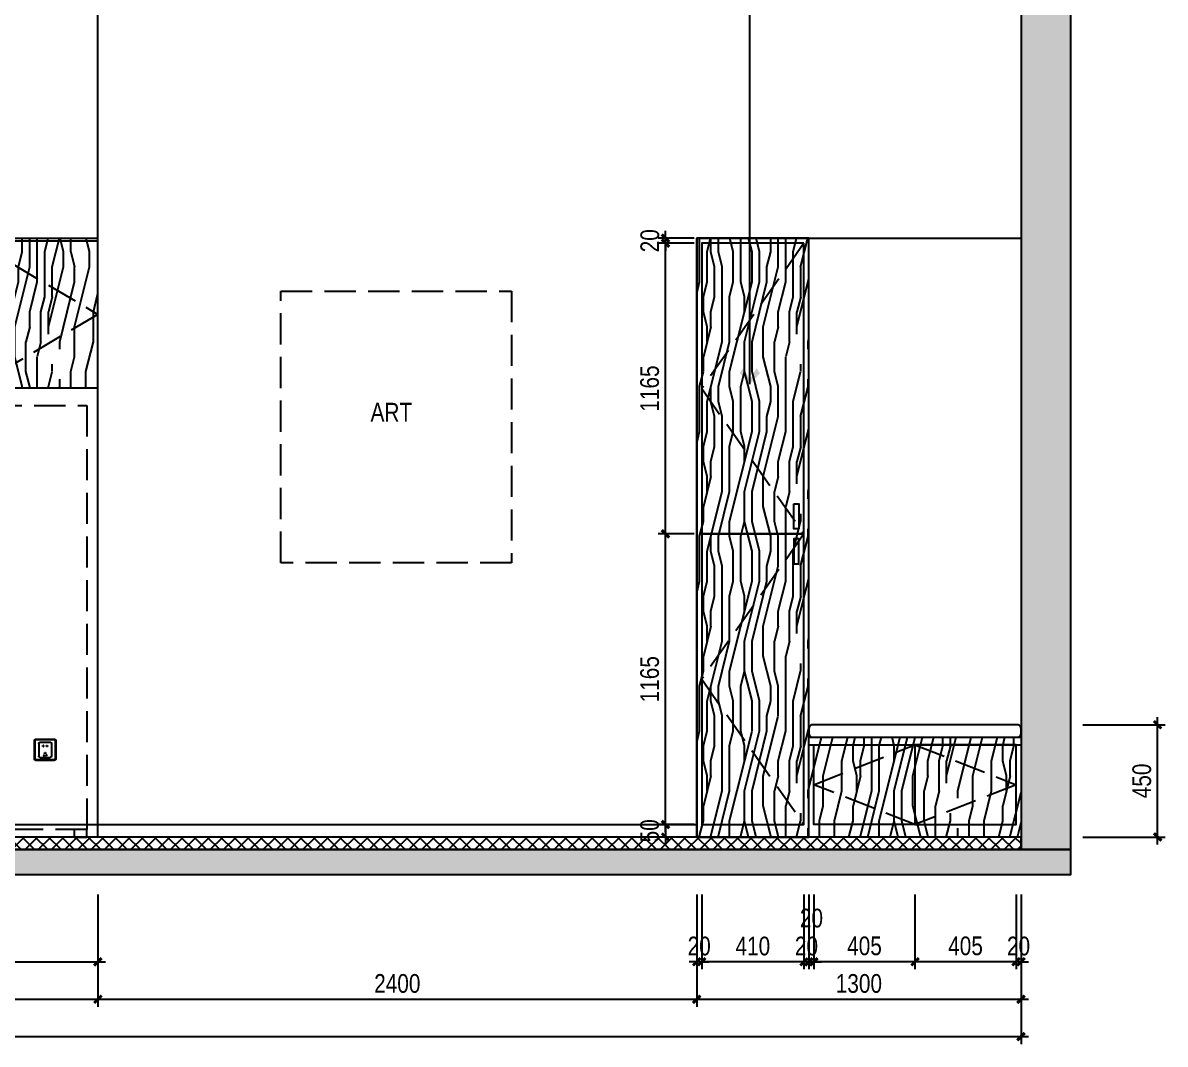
# Model space of a CAD drawing. Extents: x 468514 to 728049, y -74127 to 69080.
# Drawn here: x 542193 to 546771, y 845 to 4938 of the extents above; entities that cross this region are included whole.
import ezdxf

# ---------------------------------------------------------------- set-up
doc = ezdxf.new("R2010")
doc.units = 0
doc.header["$LTSCALE"] = 500
doc.header["$MEASUREMENT"] = 0
doc.linetypes.add('DASH', pattern=[0.35, 0.25, -0.1])
doc.layers.get('Defpoints').update_dxf_attribs({"color": 229})
for name, color, linetype in [('E 立面填充', 250, 'Continuous'), ('E 立面墙体', 245, 'Continuous'), ('E 立面家具、洁具', 153, 'Continuous'), ('E 立面材料分格线', 8, 'Continuous'), ('E 立面材料类别线', 154, 'Continuous'), ('E 立面标注尺寸', 9, 'Continuous'), ('E 立面装饰完成线', 225, 'Continuous'), ('E 立面门', 107, 'Continuous')]:
    doc.layers.add(name, color=color, linetype=linetype)
doc.styles.add('PDC DIM', font='PMingLiU-ExtB.ttf', dxfattribs={"width": 0.85})
doc.dimstyles.new('PDC-A2', dxfattribs={"dimscale": 0, "dimtxt": 2.5, "dimasz": 1, "dimexe": 1, "dimexo": 1, "dimgap": 0.7, "dimtad": 1, "dimdec": 0, "dimtxsty": 'PDC DIM', "dimblk": 'ARCHTICK', "dimcen": 1, "dimdle": 1, "dimclrd": 8, "dimclre": 8, "dimclrt": 9, "dimadec": 0, "dimazin": 0, "dimtfac": 1, "dimtdec": 0, "dimtix": 1, "dimtmove": 2, "dimatfit": 3, "dimldrblk": 'PDC A2 T R', "dimfxl": 10, "dimfxlon": 1, "dimarcsym": 0})
pattern_1 = [(90, (0, 0), (-600, 4e-14), [120, -180, 60, -240]), (90, (-15, 420), (-600, 4e-14), [120, -480]), (90, (-45, 360), (-600, 4e-14), [60, -540]), (90, (-60, 30), (-600, 4e-14), [30, -420, 30, -120]), (90, (-90, 240), (-600, 4e-14), [120, -180, 30, -270]), (90, (-105, 90), (-600, 4e-14), [90, -510]), (90, (-120, 240), (-600, 4e-14), [180, -420]), (90, (-135, 60), (-600, 4e-14), [120, -480]), (90, (-150, 300), (-600, 4e-14), [300, -300]), (90, (-180, 120), (-600, 4e-14), [60, -180, 120, -240]), (90, (-195, 540), (-600, 4e-14), [120, -480]), (90, (-210, 420), (-600, 4e-14), [60, -540]), (90, (-225, 300), (-600, 4e-14), [60, -540]), (90, (-240, 1e-14), (-600, 4e-14), [120, -480]), (90, (-255, 300), (-600, 4e-14), [120, -480]), (90, (-285, 300), (-600, 4e-14), [120, -120, 120, -240]), (90, (-315, 180), (-600, 4e-14), [60, -300, 120, -120]), (90, (-330, 300), (-600, 4e-14), [180, -420]), (90, (-360, 300), (-600, 4e-14), [120, -480]), (90, (-375, 60), (-600, 4e-14), [180, -240, 60, -120]), (90, (-405, 60), (-600, 4e-14), [300, -300]), (90, (-420, 420), (-600, 4e-14), [60, -540]), (90, (-435, 240), (-600, 4e-14), [120, -480]), (90, (-450, 120), (-600, 4e-14), [60, -240, 60, -240]), (90, (-465, 60), (-600, 4e-14), [60, -180, 120, -240]), (90, (-480, 180), (-600, 4e-14), [60, -300, 60, -180]), (90, (-495, 300), (-600, 4e-14), [180, -420]), (90, (-525, 60), (-600, 4e-14), [120, -480]), (90, (-540, 360), (-600, 4e-14), [60, -540]), (90, (-555, 480), (-600, 4e-14), [60, -540]), (104.036243, (-45, 420), (2e-08, 600), [61.8, -2412.0633]), (104.036243, (-180, 480), (2e-08, 600), [61.8, -2412.0633]), (104.036243, (-540, 420), (2e-08, 600), [61.8, -2412.0633]), (104.036243, (-315, 240), (2e-08, 600), [61.8, -2412.0633]), (104.036243, (-405, 360), (2e-08, 600), [61.8, -2412.0633]), (104.036243, (-360, 420), (2e-08, 600), [61.8, -2412.0633]), (104.036243, (-465, 120), (2e-08, 600), [61.8, -2412.0633]), (104.036243, (-435, 360), (2e-08, 600), [61.8, -2412.0633]), (104.036243, (-210, 480), (2e-08, 600), [123.6, -2350.2633]), (104.036243, (-255, 420), (2e-08, 600), [123.6, -2350.2633]), (104.036243, (-285, 420), (2e-08, 600), [123.6, -2350.2633]), (255.963757, (-90, 240), (2e-08, -600), [61.8, -123.6, 61.8, -2226.6633]), (255.963757, (-180, 120), (2e-08, -600), [61.8, -2412.0633]), (255.963757, (-450, 120), (2e-08, -600), [123.6, -2350.2633]), (284.036243, (-15, 420), (-2e-08, -600), [61.8, -2412.0633]), (75.963757, (-15, 540), (-2e-08, 600), [61.8, -2412.0633]), (75.963757, (-225, 360), (-2e-08, 600), [61.8, -2412.0633]), (75.963757, (-330, 480), (-2e-08, 600), [61.8, -2412.0633]), (75.963757, (-375, 240), (-2e-08, 600), [61.8, -2412.0633]), (75.963757, (-450, 180), (-2e-08, 600), [61.8, -2412.0633]), (75.963757, (-480, 240), (-2e-08, 600), [61.8, -2412.0633]), (75.963757, (-375, 240), (-2e-08, 600), [61.8, -2412.0633]), (75.963757, (-465, 420), (-2e-08, 600), [247.2, -2226.6633]), (75.963757, (-60, 60), (-2e-08, 600), [247.2, -2226.6633]), (75.963757, (-105, 120), (-2e-08, 600), [247.2, -2226.6633]), (75.963757, (-135, 180), (-2e-08, 600), [61.8, -123.6, 123.6, -2164.8633]), (75.963757, (-180, 180), (-2e-08, 600), [123.6, -123.6, 123.6, -2103.0633]), (75.963757, (-240, 120), (-2e-08, 600), [247.2, -2226.6633]), (75.963757, (-285, 60), (-2e-08, 600), [247.2, -2226.6633]), (75.963757, (-315, 60), (-2e-08, 600), [247.2, -2226.6633]), (75.963757, (-495, 480), (-2e-08, 600), [61.8, -2412.0633]), (75.963768, (-555, 540), (-0.000115, 600), [123.6, -2350.2633]), (75.963768, (-525, 180), (-0.000115, 600), [123.6, -2350.2633]), (75.963758, (7e-15, 120), (-1e-05, 600), [247.2, -2226.6633]), (75.963758, (-420, 480), (-1e-05, 600), [185.4, -2288.4633]), (75.963758, (-375, 540), (-1e-05, 600), [370.8, -2103.0633])]

# ---------------------------------------------------------------- blocks, each defined once
blk = doc.blocks.new('ffffaasd')
at = {"linetype": 'DASH', "lineweight": -2, "ltscale": 20}
for p, q in [((69855.2, 418079.7), (69855.2, 418028.7)), ((69901.2, 418084.7), (69860.2, 418084.7)), ((69906.2, 418079.7), (69906.2, 418028.7)), ((69901.2, 418023.7), (69860.2, 418023.7))]:
    blk.add_line(p, q, dxfattribs=at)
for points in [[(69843.2, 418011.7), (69918.2, 418011.7, 0.414214), (69923.2, 418016.7), (69923.2, 418091.7, 0.414214), (69918.2, 418096.7), (69843.2, 418096.7, 0.414214), (69838.2, 418091.7), (69838.2, 418016.7, 0.414214)], [(69843.2, 418013.7), (69918.2, 418013.7, 0.414214), (69921.2, 418016.7), (69921.2, 418091.7, 0.414214), (69918.2, 418094.7), (69843.2, 418094.7, 0.414214), (69840.2, 418091.7), (69840.2, 418016.7, 0.414214)]]:
    blk.add_lwpolyline(points, format="xyb", close=True, dxfattribs=at)
for points in [[(69873.7, 418066.6), (69875.7, 418066.6), (69875.7, 418071.6), (69873.7, 418071.6)], [(69887.7, 418066.6), (69885.7, 418066.6), (69885.7, 418071.6), (69887.7, 418071.6)]]:
    blk.add_lwpolyline(points, dxfattribs=at)
for points in [[(69875.8, 418028.1), (69877.7, 418028.6), (69876.2, 418034.4), (69874.2, 418033.9)], [(69879.7, 418037.6), (69881.7, 418037.6), (69881.7, 418043.6), (69879.7, 418043.6)], [(69885.6, 418028.1), (69883.7, 418028.6), (69885.2, 418034.4), (69887.2, 418033.9)]]:
    blk.add_lwpolyline(points, close=True, dxfattribs=at)
for centre, radius, start, end in [((69860.2, 418079.7), 5, 90, 180), ((69873.9, 418069.1), 2.51, 93.6471, 266.3529), ((69887.5, 418069.1), 2.51, 273.6471, 86.3529), ((69901.2, 418079.7), 5, 0, 90), ((69860.2, 418028.7), 5, 180, 270), ((69901.2, 418028.7), 5, 270, 0)]:
    blk.add_arc(centre, radius, start, end, dxfattribs=at)
blk = doc.blocks.new('d34')
at = {"linetype": 'ByBlock', "lineweight": -2}
blk.add_blockref('ffffaasd', (0, 0), dxfattribs=at)
blk = doc.blocks.new('_ArchTick')
at = {"color": 0, "linetype": 'ByBlock', "const_width": 0.4}
blk.add_lwpolyline([(-0.5, -0.5), (0.5, 0.5)], dxfattribs=at)
blk = doc.blocks.new('*D1625')
at = {"layer": 'Defpoints', "color": 0, "transparency": 16777216}
for p in [(546173.6, 1475), (546193.6, 1475), (546173.6, 1175)]:
    blk.add_point(p, dxfattribs=at)
at = {"layer": 'E 立面标注尺寸', "color": 8, "lineweight": -2, "transparency": 16777216}
for p, q in [((546173.6, 1445), (546173.6, 1145)), ((546193.6, 1445), (546193.6, 1145)), ((546173.6, 1175), (546143.6, 1175)), ((546193.6, 1175), (546173.6, 1175)), ((546193.6, 1175), (546223.6, 1175))]:
    blk.add_line(p, q, dxfattribs=at)
at = {"layer": 'E 立面标注尺寸', "color": 8, "lineweight": -2, "transparency": 16777216, "xscale": 29.99999882274668, "yscale": 29.99999882274668, "zscale": 29.99999882274668}
blk.add_blockref('_ArchTick', (546173.6, 1175), dxfattribs=at)
at = {"layer": 'E 立面标注尺寸', "color": 8, "lineweight": -2, "transparency": 16777216, "xscale": 29.99999882274668, "yscale": 29.99999882274668, "zscale": 29.99999882274668, "rotation": 180}
blk.add_blockref('_ArchTick', (546193.6, 1175), dxfattribs=at)
at = {"layer": 'E 立面标注尺寸', "color": 9, "transparency": 16777216, "insert": (546183.6, 1237.8), "char_height": 75, "attachment_point": 5, "style": 'PDC DIM'}
blk.add_mtext('20', dxfattribs=at)
blk = doc.blocks.new('PDC A2 T R')
at = {"color": 0, "linetype": 'ByBlock'}
blk.add_line((0, 0), (-2, 0), dxfattribs=at)
for points in [[(-2.15, 0.89), (-1.49, 1.35), (-0.6, 0), (0, 0)], [(-2.15, -0.89), (-1.49, -1.35), (-0.6, 0), (0, 0)]]:
    blk.add_solid(points, dxfattribs=at)
blk = doc.blocks.new('*D1626')
at = {"layer": 'Defpoints', "color": 0, "transparency": 16777216}
for p in [(545768.6, 1475), (546173.6, 1475), (545768.6, 1175)]:
    blk.add_point(p, dxfattribs=at)
at = {"layer": 'E 立面标注尺寸', "color": 8, "lineweight": -2, "transparency": 16777216}
for p, q in [((545768.6, 1445), (545768.6, 1145)), ((546173.6, 1445), (546173.6, 1145)), ((546203.6, 1175), (545738.6, 1175))]:
    blk.add_line(p, q, dxfattribs=at)
at = {"layer": 'E 立面标注尺寸', "color": 8, "lineweight": -2, "transparency": 16777216, "xscale": 29.99999882274668, "yscale": 29.99999882274668, "zscale": 29.99999882274668, "rotation": 180}
blk.add_blockref('_ArchTick', (545768.6, 1175), dxfattribs=at)
at = {"layer": 'E 立面标注尺寸', "color": 8, "lineweight": -2, "transparency": 16777216, "xscale": 29.99999882274668, "yscale": 29.99999882274668, "zscale": 29.99999882274668}
blk.add_blockref('_ArchTick', (546173.6, 1175), dxfattribs=at)
at = {"layer": 'E 立面标注尺寸', "color": 9, "transparency": 16777216, "insert": (545971.1, 1238.5), "char_height": 75, "attachment_point": 5, "style": 'PDC DIM'}
blk.add_mtext('405', dxfattribs=at)
blk = doc.blocks.new('*D1627')
at = {"layer": 'Defpoints', "color": 0, "transparency": 16777216}
for p in [(545363.6, 1475), (545768.6, 1475), (545363.6, 1175)]:
    blk.add_point(p, dxfattribs=at)
at = {"layer": 'E 立面标注尺寸', "color": 8, "lineweight": -2, "transparency": 16777216}
for p, q in [((545363.6, 1445), (545363.6, 1145)), ((545768.6, 1445), (545768.6, 1145)), ((545798.6, 1175), (545333.6, 1175))]:
    blk.add_line(p, q, dxfattribs=at)
at = {"layer": 'E 立面标注尺寸', "color": 8, "lineweight": -2, "transparency": 16777216, "xscale": 29.99999882274668, "yscale": 29.99999882274668, "zscale": 29.99999882274668, "rotation": 180}
blk.add_blockref('_ArchTick', (545363.6, 1175), dxfattribs=at)
at = {"layer": 'E 立面标注尺寸', "color": 8, "lineweight": -2, "transparency": 16777216, "xscale": 29.99999882274668, "yscale": 29.99999882274668, "zscale": 29.99999882274668}
blk.add_blockref('_ArchTick', (545768.6, 1175), dxfattribs=at)
at = {"layer": 'E 立面标注尺寸', "color": 9, "transparency": 16777216, "insert": (545566.1, 1238.5), "char_height": 75, "attachment_point": 5, "style": 'PDC DIM'}
blk.add_mtext('405', dxfattribs=at)
blk = doc.blocks.new('*D1628')
at = {"layer": 'Defpoints', "color": 0, "transparency": 16777216}
for p in [(545343.6, 1475), (545363.6, 1475), (545343.6, 1175)]:
    blk.add_point(p, dxfattribs=at)
at = {"layer": 'E 立面标注尺寸', "color": 8, "lineweight": -2, "transparency": 16777216}
for p, q in [((545343.6, 1445), (545343.6, 1145)), ((545363.6, 1445), (545363.6, 1145)), ((545343.6, 1175), (545313.6, 1175)), ((545363.6, 1175), (545343.6, 1175)), ((545363.6, 1175), (545393.6, 1175))]:
    blk.add_line(p, q, dxfattribs=at)
at = {"layer": 'E 立面标注尺寸', "color": 8, "lineweight": -2, "transparency": 16777216, "xscale": 29.99999882274668, "yscale": 29.99999882274668, "zscale": 29.99999882274668}
blk.add_blockref('_ArchTick', (545343.6, 1175), dxfattribs=at)
at = {"layer": 'E 立面标注尺寸', "color": 8, "lineweight": -2, "transparency": 16777216, "xscale": 29.99999882274668, "yscale": 29.99999882274668, "zscale": 29.99999882274668, "rotation": 180}
blk.add_blockref('_ArchTick', (545363.6, 1175), dxfattribs=at)
at = {"layer": 'E 立面标注尺寸', "color": 9, "transparency": 16777216, "insert": (545353.6, 1349.8), "char_height": 75, "attachment_point": 5, "style": 'PDC DIM'}
blk.add_mtext('20', dxfattribs=at)
blk = doc.blocks.new('*D1629')
at = {"layer": 'Defpoints', "color": 0, "transparency": 16777216}
for p in [(545323.6, 1475), (545343.6, 1475), (545323.6, 1175)]:
    blk.add_point(p, dxfattribs=at)
at = {"layer": 'E 立面标注尺寸', "color": 8, "lineweight": -2, "transparency": 16777216}
for p, q in [((545323.6, 1445), (545323.6, 1145)), ((545343.6, 1445), (545343.6, 1145)), ((545323.6, 1175), (545293.6, 1175)), ((545343.6, 1175), (545323.6, 1175)), ((545343.6, 1175), (545373.6, 1175))]:
    blk.add_line(p, q, dxfattribs=at)
at = {"layer": 'E 立面标注尺寸', "color": 8, "lineweight": -2, "transparency": 16777216, "xscale": 29.99999882274668, "yscale": 29.99999882274668, "zscale": 29.99999882274668}
blk.add_blockref('_ArchTick', (545323.6, 1175), dxfattribs=at)
at = {"layer": 'E 立面标注尺寸', "color": 8, "lineweight": -2, "transparency": 16777216, "xscale": 29.99999882274668, "yscale": 29.99999882274668, "zscale": 29.99999882274668, "rotation": 180}
blk.add_blockref('_ArchTick', (545343.6, 1175), dxfattribs=at)
at = {"layer": 'E 立面标注尺寸', "color": 9, "transparency": 16777216, "insert": (545333.6, 1237.8), "char_height": 75, "attachment_point": 5, "style": 'PDC DIM'}
blk.add_mtext('20', dxfattribs=at)
blk = doc.blocks.new('*D1630')
at = {"layer": 'Defpoints', "color": 0, "transparency": 16777216}
for p in [(544913.6, 1475), (545323.6, 1475), (544913.6, 1175)]:
    blk.add_point(p, dxfattribs=at)
at = {"layer": 'E 立面标注尺寸', "color": 8, "lineweight": -2, "transparency": 16777216}
for p, q in [((544913.6, 1445), (544913.6, 1145)), ((545323.6, 1445), (545323.6, 1145)), ((545353.6, 1175), (544883.6, 1175))]:
    blk.add_line(p, q, dxfattribs=at)
at = {"layer": 'E 立面标注尺寸', "color": 8, "lineweight": -2, "transparency": 16777216, "xscale": 29.99999882274668, "yscale": 29.99999882274668, "zscale": 29.99999882274668, "rotation": 180}
blk.add_blockref('_ArchTick', (544913.6, 1175), dxfattribs=at)
at = {"layer": 'E 立面标注尺寸', "color": 8, "lineweight": -2, "transparency": 16777216, "xscale": 29.99999882274668, "yscale": 29.99999882274668, "zscale": 29.99999882274668}
blk.add_blockref('_ArchTick', (545323.6, 1175), dxfattribs=at)
at = {"layer": 'E 立面标注尺寸', "color": 9, "transparency": 16777216, "insert": (545118.6, 1237.8), "char_height": 75, "attachment_point": 5, "style": 'PDC DIM'}
blk.add_mtext('410', dxfattribs=at)
blk = doc.blocks.new('*D1631')
at = {"layer": 'Defpoints', "color": 0, "transparency": 16777216}
for p in [(544893.6, 1475), (544913.6, 1475), (544893.6, 1175)]:
    blk.add_point(p, dxfattribs=at)
at = {"layer": 'E 立面标注尺寸', "color": 8, "lineweight": -2, "transparency": 16777216}
for p, q in [((544893.6, 1445), (544893.6, 1145)), ((544913.6, 1445), (544913.6, 1145)), ((544893.6, 1175), (544863.6, 1175)), ((544913.6, 1175), (544893.6, 1175)), ((544913.6, 1175), (544943.6, 1175))]:
    blk.add_line(p, q, dxfattribs=at)
at = {"layer": 'E 立面标注尺寸', "color": 8, "lineweight": -2, "transparency": 16777216, "xscale": 29.99999882274668, "yscale": 29.99999882274668, "zscale": 29.99999882274668}
blk.add_blockref('_ArchTick', (544893.6, 1175), dxfattribs=at)
at = {"layer": 'E 立面标注尺寸', "color": 8, "lineweight": -2, "transparency": 16777216, "xscale": 29.99999882274668, "yscale": 29.99999882274668, "zscale": 29.99999882274668, "rotation": 180}
blk.add_blockref('_ArchTick', (544913.6, 1175), dxfattribs=at)
at = {"layer": 'E 立面标注尺寸', "color": 9, "transparency": 16777216, "insert": (544903.6, 1237.8), "char_height": 75, "attachment_point": 5, "style": 'PDC DIM'}
blk.add_mtext('20', dxfattribs=at)
blk = doc.blocks.new('*D1634')
at = {"layer": 'Defpoints', "color": 0, "transparency": 16777216}
for p in [(541493.6, 1475), (542493.6, 1475), (542493.6, 1175)]:
    blk.add_point(p, dxfattribs=at)
at = {"layer": 'E 立面标注尺寸', "color": 8, "lineweight": -2, "transparency": 16777216}
for p, q in [((541493.6, 1445), (541493.6, 1145)), ((542493.6, 1445), (542493.6, 1145)), ((541463.6, 1175), (542523.6, 1175))]:
    blk.add_line(p, q, dxfattribs=at)
at = {"layer": 'E 立面标注尺寸', "color": 8, "lineweight": -2, "transparency": 16777216, "xscale": 29.99999882274668, "yscale": 29.99999882274668, "zscale": 29.99999882274668, "rotation": 180}
blk.add_blockref('_ArchTick', (541493.6, 1175), dxfattribs=at)
at = {"layer": 'E 立面标注尺寸', "color": 8, "lineweight": -2, "transparency": 16777216, "xscale": 29.99999882274668, "yscale": 29.99999882274668, "zscale": 29.99999882274668}
blk.add_blockref('_ArchTick', (542493.6, 1175), dxfattribs=at)
at = {"layer": 'E 立面标注尺寸', "color": 9, "transparency": 16777216, "insert": (541993.6, 1237.8), "char_height": 75, "attachment_point": 5, "style": 'PDC DIM'}
blk.add_mtext('1000', dxfattribs=at)
blk = doc.blocks.new('*D1636')
at = {"layer": 'Defpoints', "color": 0, "transparency": 16777216}
for p in [(538193.6, 1475), (542493.6, 1475), (542493.6, 1025)]:
    blk.add_point(p, dxfattribs=at)
at = {"layer": 'E 立面标注尺寸', "color": 8, "lineweight": -2, "transparency": 16777216}
for p, q in [((538193.6, 1325), (538193.6, 995)), ((542493.6, 1325), (542493.6, 995)), ((538163.6, 1025), (542523.6, 1025))]:
    blk.add_line(p, q, dxfattribs=at)
at = {"layer": 'E 立面标注尺寸', "color": 8, "lineweight": -2, "transparency": 16777216, "xscale": 29.99999882274668, "yscale": 29.99999882274668, "zscale": 29.99999882274668, "rotation": 180}
blk.add_blockref('_ArchTick', (538193.6, 1025), dxfattribs=at)
at = {"layer": 'E 立面标注尺寸', "color": 8, "lineweight": -2, "transparency": 16777216, "xscale": 29.99999882274668, "yscale": 29.99999882274668, "zscale": 29.99999882274668}
blk.add_blockref('_ArchTick', (542493.6, 1025), dxfattribs=at)
at = {"layer": 'E 立面标注尺寸', "color": 9, "transparency": 16777216, "insert": (540343.6, 1087.8), "char_height": 75, "attachment_point": 5, "style": 'PDC DIM'}
blk.add_mtext('4300', dxfattribs=at)
blk = doc.blocks.new('*D1637')
at = {"layer": 'Defpoints', "color": 0, "transparency": 16777216}
for p in [(542493.6, 1475), (544893.6, 1475), (544893.6, 1025)]:
    blk.add_point(p, dxfattribs=at)
at = {"layer": 'E 立面标注尺寸', "color": 8, "lineweight": -2, "transparency": 16777216}
for p, q in [((542493.6, 1325), (542493.6, 995)), ((544893.6, 1325), (544893.6, 995)), ((542463.6, 1025), (544923.6, 1025))]:
    blk.add_line(p, q, dxfattribs=at)
at = {"layer": 'E 立面标注尺寸', "color": 8, "lineweight": -2, "transparency": 16777216, "xscale": 29.99999882274668, "yscale": 29.99999882274668, "zscale": 29.99999882274668, "rotation": 180}
blk.add_blockref('_ArchTick', (542493.6, 1025), dxfattribs=at)
at = {"layer": 'E 立面标注尺寸', "color": 8, "lineweight": -2, "transparency": 16777216, "xscale": 29.99999882274668, "yscale": 29.99999882274668, "zscale": 29.99999882274668}
blk.add_blockref('_ArchTick', (544893.6, 1025), dxfattribs=at)
at = {"layer": 'E 立面标注尺寸', "color": 9, "transparency": 16777216, "insert": (543693.6, 1087.8), "char_height": 75, "attachment_point": 5, "style": 'PDC DIM'}
blk.add_mtext('2400', dxfattribs=at)
blk = doc.blocks.new('*D1638')
at = {"layer": 'Defpoints', "color": 0, "transparency": 16777216}
for p in [(544893.6, 1475), (546193.6, 1475), (546193.6, 1025)]:
    blk.add_point(p, dxfattribs=at)
at = {"layer": 'E 立面标注尺寸', "color": 8, "lineweight": -2, "transparency": 16777216}
for p, q in [((544893.6, 1325), (544893.6, 995)), ((546193.6, 1325), (546193.6, 995)), ((544863.6, 1025), (546223.6, 1025))]:
    blk.add_line(p, q, dxfattribs=at)
at = {"layer": 'E 立面标注尺寸', "color": 8, "lineweight": -2, "transparency": 16777216, "xscale": 29.99999882274668, "yscale": 29.99999882274668, "zscale": 29.99999882274668, "rotation": 180}
blk.add_blockref('_ArchTick', (544893.6, 1025), dxfattribs=at)
at = {"layer": 'E 立面标注尺寸', "color": 8, "lineweight": -2, "transparency": 16777216, "xscale": 29.99999882274668, "yscale": 29.99999882274668, "zscale": 29.99999882274668}
blk.add_blockref('_ArchTick', (546193.6, 1025), dxfattribs=at)
at = {"layer": 'E 立面标注尺寸', "color": 9, "transparency": 16777216, "insert": (545543.6, 1087.8), "char_height": 75, "attachment_point": 5, "style": 'PDC DIM'}
blk.add_mtext('1300', dxfattribs=at)
blk = doc.blocks.new('*D1639')
at = {"layer": 'Defpoints', "color": 0, "transparency": 16777216}
for p in [(537393.6, 1475), (546193.6, 1475), (537393.6, 875)]:
    blk.add_point(p, dxfattribs=at)
at = {"layer": 'E 立面标注尺寸', "color": 8, "lineweight": -2, "transparency": 16777216}
for p, q in [((537393.6, 1175), (537393.6, 845)), ((546193.6, 1175), (546193.6, 845)), ((546223.6, 875), (537363.6, 875))]:
    blk.add_line(p, q, dxfattribs=at)
at = {"layer": 'E 立面标注尺寸', "color": 8, "lineweight": -2, "transparency": 16777216, "xscale": 29.99999882274668, "yscale": 29.99999882274668, "zscale": 29.99999882274668, "rotation": 180}
blk.add_blockref('_ArchTick', (537393.6, 875), dxfattribs=at)
at = {"layer": 'E 立面标注尺寸', "color": 8, "lineweight": -2, "transparency": 16777216, "xscale": 29.99999882274668, "yscale": 29.99999882274668, "zscale": 29.99999882274668}
blk.add_blockref('_ArchTick', (546193.6, 875), dxfattribs=at)
at = {"layer": 'E 立面标注尺寸', "color": 9, "transparency": 16777216, "insert": (541793.6, 937.8), "char_height": 75, "attachment_point": 5, "style": 'PDC DIM'}
blk.add_mtext('8800', dxfattribs=at)
blk = doc.blocks.new('*D1679')
at = {"layer": 'Defpoints', "color": 0, "transparency": 16777216}
for p in [(546178.6, 2125), (546741.2, 2125), (546193.6, 1675)]:
    blk.add_point(p, dxfattribs=at)
at = {"layer": 'E 立面标注尺寸', "color": 8, "lineweight": -2, "transparency": 16777216}
for p, q in [((546741.2, 1645), (546741.2, 2155)), ((546441.2, 2125), (546771.2, 2125)), ((546441.2, 1675), (546771.2, 1675))]:
    blk.add_line(p, q, dxfattribs=at)
at = {"layer": 'E 立面标注尺寸', "color": 8, "lineweight": -2, "transparency": 16777216, "xscale": 29.99999882274668, "yscale": 29.99999882274668, "zscale": 29.99999882274668}
for p, rotation in [((546741.2, 2125), 90), ((546741.2, 1675), 270)]:
    blk.add_blockref('_ArchTick', p, dxfattribs=dict(at, rotation=rotation))
at = {"layer": 'E 立面标注尺寸', "color": 9, "transparency": 16777216, "insert": (546677.8, 1900), "char_height": 75, "attachment_point": 5, "rotation": 90, "style": 'PDC DIM'}
blk.add_mtext('450', dxfattribs=at)
blk = doc.blocks.new('*D1680')
at = {"layer": 'Defpoints', "color": 0, "transparency": 16777216}
for p in [(544913.6, 1725), (544768.8, 1675), (544913.6, 1675)]:
    blk.add_point(p, dxfattribs=at)
at = {"layer": 'E 立面标注尺寸', "color": 8, "lineweight": -2, "transparency": 16777216}
for p, q in [((544768.8, 1725), (544768.8, 1755)), ((544883.6, 1725), (544738.8, 1725)), ((544768.8, 1725), (544768.8, 1675)), ((544883.6, 1675), (544738.8, 1675)), ((544768.8, 1675), (544768.8, 1645))]:
    blk.add_line(p, q, dxfattribs=at)
at = {"layer": 'E 立面标注尺寸', "color": 8, "lineweight": -2, "transparency": 16777216, "xscale": 29.99999882274668, "yscale": 29.99999882274668, "zscale": 29.99999882274668}
for p, rotation in [((544768.8, 1725), 270), ((544768.8, 1675), 90)]:
    blk.add_blockref('_ArchTick', p, dxfattribs=dict(at, rotation=rotation))
at = {"layer": 'E 立面标注尺寸', "color": 9, "transparency": 16777216, "insert": (544705.3, 1700), "char_height": 75, "attachment_point": 5, "rotation": 90, "style": 'PDC DIM'}
blk.add_mtext('50', dxfattribs=at)
blk = doc.blocks.new('*D1681')
at = {"layer": 'Defpoints', "color": 0, "transparency": 16777216}
for p in [(544768.8, 2890), (544913.6, 2890), (544913.6, 1725)]:
    blk.add_point(p, dxfattribs=at)
at = {"layer": 'E 立面标注尺寸', "color": 8, "lineweight": -2, "transparency": 16777216}
for p, q in [((544883.6, 2890), (544738.8, 2890)), ((544768.8, 1695), (544768.8, 2920)), ((544883.6, 1725), (544738.8, 1725))]:
    blk.add_line(p, q, dxfattribs=at)
at = {"layer": 'E 立面标注尺寸', "color": 8, "lineweight": -2, "transparency": 16777216, "xscale": 29.99999882274668, "yscale": 29.99999882274668, "zscale": 29.99999882274668}
for p, rotation in [((544768.8, 2890), 90), ((544768.8, 1725), 270)]:
    blk.add_blockref('_ArchTick', p, dxfattribs=dict(at, rotation=rotation))
at = {"layer": 'E 立面标注尺寸', "color": 9, "transparency": 16777216, "insert": (544705.3, 2307.5), "char_height": 75, "attachment_point": 5, "rotation": 90, "style": 'PDC DIM'}
blk.add_mtext('1165', dxfattribs=at)
blk = doc.blocks.new('*D1682')
at = {"layer": 'Defpoints', "color": 0, "transparency": 16777216}
for p in [(544768.8, 4055), (544913.6, 4055), (544913.6, 2890)]:
    blk.add_point(p, dxfattribs=at)
at = {"layer": 'E 立面标注尺寸', "color": 8, "lineweight": -2, "transparency": 16777216}
for p, q in [((544768.8, 2860), (544768.8, 4085)), ((544883.6, 4055), (544738.8, 4055)), ((544883.6, 2890), (544738.8, 2890))]:
    blk.add_line(p, q, dxfattribs=at)
at = {"layer": 'E 立面标注尺寸', "color": 8, "lineweight": -2, "transparency": 16777216, "xscale": 29.99999882274668, "yscale": 29.99999882274668, "zscale": 29.99999882274668}
for p, rotation in [((544768.8, 4055), 90), ((544768.8, 2890), 270)]:
    blk.add_blockref('_ArchTick', p, dxfattribs=dict(at, rotation=rotation))
at = {"layer": 'E 立面标注尺寸', "color": 9, "transparency": 16777216, "insert": (544705.3, 3472.5), "char_height": 75, "attachment_point": 5, "rotation": 90, "style": 'PDC DIM'}
blk.add_mtext('1165', dxfattribs=at)
blk = doc.blocks.new('*D1683')
at = {"layer": 'Defpoints', "color": 0, "transparency": 16777216}
for p in [(544768.8, 4075), (544913.6, 4075), (544913.6, 4055)]:
    blk.add_point(p, dxfattribs=at)
at = {"layer": 'E 立面标注尺寸', "color": 8, "lineweight": -2, "transparency": 16777216}
for p, q in [((544883.6, 4075), (544738.8, 4075)), ((544768.8, 4075), (544768.8, 4105)), ((544768.8, 4055), (544768.8, 4075)), ((544883.6, 4055), (544738.8, 4055)), ((544768.8, 4055), (544768.8, 4025))]:
    blk.add_line(p, q, dxfattribs=at)
at = {"layer": 'E 立面标注尺寸', "color": 8, "lineweight": -2, "transparency": 16777216, "xscale": 29.99999882274668, "yscale": 29.99999882274668, "zscale": 29.99999882274668}
for p, rotation in [((544768.8, 4075), 270), ((544768.8, 4055), 90)]:
    blk.add_blockref('_ArchTick', p, dxfattribs=dict(at, rotation=rotation))
at = {"layer": 'E 立面标注尺寸', "color": 9, "transparency": 16777216, "insert": (544706, 4065), "char_height": 75, "attachment_point": 5, "rotation": 90, "style": 'PDC DIM'}
blk.add_mtext('20', dxfattribs=at)

msp = doc.modelspace()

# ---------------------------------------------------------------- hatches: boundary and pattern name
at = {"layer": 'E 立面填充'}
h = msp.add_hatch(dxfattribs=at)
h.set_pattern_fill('木纹5', color=256, scale=150, angle=90, pattern_type=2)
h.set_pattern_definition(pattern_1)
h.paths.add_polyline_path([(538193.6, 3225), (540893.6, 3225), (540893.6, 3475), (542493.6, 3475), (542493.6, 4075), (538193.6, 4075)])
h.paths.add_polyline_path([(538193.6, 1675), (541493.6, 1675), (541493.6, 2485), (538193.6, 2485)])
h = msp.add_hatch(dxfattribs=at)
h.set_pattern_fill('木纹5', color=256, scale=150, angle=90, pattern_type=2)
h.set_pattern_definition(pattern_1)
h.paths.add_polyline_path([(544893.6, 1675), (546193.6, 1675), (546193.6, 2075), (545343.6, 2075), (545343.6, 4075), (544893.6, 4075)])
at = {"layer": 'E 立面墙体'}
h = msp.add_hatch(dxfattribs=at)
h.set_pattern_fill('钢筋混凝土', color=250, scale=10, pattern_type=2)
h.set_pattern_definition([(45, (6958.475, 0), (-35.355339, 35.355339), []), (50, (6958.475, 0), (71.726018, -6.2752135), [7.5, -82.5]), (355, (6958.475, 0), (-13.875133, 75.219213), [6, -66]), (100.4514, (6964.45, -0.52), (57.850938, 68.943954), [6.374019, -70.114211]), (46.1842, (6958.475, 20), (106.724105, -16.551901), [11.25, -123.75]), (96.6356, (6967.37, 18.62), (93.46627, 97.411787), [9.561029, -105.1713]), (351.1842, (6958.47, 20), (93.466195, 97.41186), [9, -99]), (21, (6968.475, 15), (59.690705, -40.261889), [7.5, -82.5]), (326, (6968.475, 15), (24.331533, 72.515005), [6, -66]), (71.4514, (6973.45, 11.645), (84.022263, 32.25305), [6.374019, -70.114211]), (37.5, (6958.475, 0), (1.2159855, 33.2893854), [0.5, -65.2, 0.5, -67, 0.5, -66.25]), (7.5, (6958.475, 0), (26.3069537, 39.4411712), [0.5, -38.2, 0.5, -63.7, 0.5, -25.25]), (327.5, (6936.175, 0), (53.3822436, -2.2554872), [0.5, -25, 0.5, -78, 0.5, -103.5]), (317.5, (6926.175, 0), (58.318617, 10.0104982), [0.5, -32.5, 0.5, -51.8, 0.5, -73.5])])
h.paths.add_polyline_path([(546193.6, 1625), (546393.6, 1625), (546393.6, 8425), (546193.6, 8425)])
h = msp.add_hatch(dxfattribs=at)
h.set_pattern_fill('ANSI37', color=250, scale=300)
h.set_pattern_definition([(45, (6958.475, 0), (-26.5165043, 26.5165043), []), (135, (6958.475, 0), (-26.5165043, -26.5165043), [])])
h.paths.add_polyline_path([(546193.6, 1675), (537393.6, 1675), (537393.6, 1625), (546193.6, 1625)])
h = msp.add_hatch(color=250, dxfattribs=at)
h.dxf.hatch_style = 1
h.paths.add_polyline_path([(537193.6, 1525), (546393.6, 1525), (546393.6, 1625), (537193.6, 1625)])

# ---------------------------------------------------------------- linework, layer by layer
for points in [[(546193.6, 1625), (546393.6, 1625), (546393.6, 8425), (546193.6, 8425)], [(537193.6, 1525), (546393.6, 1525), (546393.6, 1625), (537193.6, 1625)]]:
    msp.add_lwpolyline(points, close=True, dxfattribs=at)
at = {"layer": 'E 立面家具、洁具'}
for p, q in [((545343.6, 2075), (546193.6, 2075)), ((545343.6, 2045), (546193.6, 2045)), ((541493.6, 1725), (544893.6, 1725))]:
    msp.add_line(p, q, dxfattribs=at)
for points in [[(545343.6, 4075), (544893.6, 4075), (544893.6, 1675), (545343.6, 1675)], [(545323.6, 4055), (544913.6, 4055), (544913.6, 2890), (545323.6, 2890)], [(545283.6, 3010), (545303.6, 3010), (545303.6, 2910), (545283.6, 2910)], [(545323.6, 2890), (544913.6, 2890), (544913.6, 1725), (545323.6, 1725)], [(545283.6, 2770), (545303.6, 2770), (545303.6, 2870), (545283.6, 2870)], [(545768.6, 1725), (545363.6, 1725), (545363.6, 2045), (545768.6, 2045)], [(545768.6, 1725), (546173.6, 1725), (546173.6, 2045), (545768.6, 2045)]]:
    msp.add_lwpolyline(points, close=True, dxfattribs=at)
at = {"layer": 'E 立面家具、洁具', "linetype": 'DASH'}
for points in [[(543226.9, 3863.5), (544151, 3863.5), (544151, 2774.5), (543226.9, 2774.5)], [(541538.6, 3405), (542448.6, 3405), (542448.6, 1705), (541538.6, 1705)], [(542448.6, 1705), (542398.6, 1705), (542398.6, 1675), (542448.6, 1675)]]:
    msp.add_lwpolyline(points, close=True, dxfattribs=at)
at = {"layer": 'E 立面家具、洁具'}
msp.add_lwpolyline([(545358.6, 2075), (546178.6, 2075, 0.414214), (546193.6, 2090), (546193.6, 2110, 0.414214), (546178.6, 2125), (545358.6, 2125, 0.414214), (545343.6, 2110), (545343.6, 2090, 0.414214)], format="xyb", close=True, dxfattribs=at)
at = {"layer": 'E 立面材料分格线', "linetype": 'DASH'}
for points in [[(545323.6, 4055), (544913.6, 3472.5), (545323.6, 2890), (544913.6, 2307.5), (545323.6, 1725)], [(545768.6, 2045), (546173.6, 1885), (545768.6, 1725), (545363.6, 1885), (545768.6, 2045)]]:
    msp.add_lwpolyline(points, dxfattribs=at)
at = {"layer": 'E 立面材料类别线'}
for p, q in [((538193.6, 4075), (542493.6, 4075)), ((538193.6, 4065), (542493.6, 4065)), ((540893.6, 3475), (542493.6, 3475))]:
    msp.add_line(p, q, dxfattribs=at)
for points in [[(542493.6, 1675), (542493.6, 5125)], [(544893.6, 1675), (544893.6, 4075), (546193.6, 4075)]]:
    msp.add_lwpolyline(points, dxfattribs=at)
at = {"layer": 'E 立面装饰完成线'}
msp.add_lwpolyline([(546193.6, 1675), (537393.6, 1675), (537393.6, 1625), (546193.6, 1625)], close=True, dxfattribs=at)
at = {"layer": 'E 立面门', "color": 8, "linetype": 'DASH'}
msp.add_lwpolyline([(541993.6, 4065), (542493.6, 3770), (541993.6, 3475)], dxfattribs=at)

# ---------------------------------------------------------------- block references
at = {"layer": 'E 立面家具、洁具', "linetype": 'DASH', "ltscale": 20, "xscale": -1}
msp.add_blockref('d34', (612162.7, -416029.2), dxfattribs=at)

# ---------------------------------------------------------------- texts
at = {"layer": 'E 立面标注尺寸', "color": 9, "insert": (543586.4, 3415.4), "char_height": 75, "attachment_point": 1, "style": 'PDC DIM'}
msp.add_mtext('{\\fPMingLiU|b0|i0|c134|p18;ART}', dxfattribs=at)

# ---------------------------------------------------------------- dimensions: what is measured, and where the dimension line sits
at = {"layer": 'E 立面标注尺寸'}
for base, p1, p2, picture, middle in [((544768.8, 4075), (544913.6, 4055), (544913.6, 4075), '*D1683', (544706, 4065)), ((544768.8, 4055), (544913.6, 2890), (544913.6, 4055), '*D1682', (544705.3, 3472.5)), ((544768.8, 2890), (544913.6, 1725), (544913.6, 2890), '*D1681', (544705.3, 2307.5)), ((546741.2, 2125), (546193.6, 1675), (546178.6, 2125), '*D1679', (546677.8, 1900)), ((544768.8, 1675), (544913.6, 1725), (544913.6, 1675), '*D1680', (544705.3, 1700))]:
    dim = msp.add_linear_dim(base=base, p1=p1, p2=p2, angle=90, dimstyle='PDC-A2', override={"dimscale": 29.999999}, dxfattribs=at)
    dim.commit()
    dim.dimension.update_dxf_attribs({"geometry": picture, "text_midpoint": middle})
for base, p1, p2, picture, middle in [((537393.6, 875), (546193.6, 1475), (537393.6, 1475), '*D1639', (541793.6, 937.8)), ((542493.6, 1025), (538193.6, 1475), (542493.6, 1475), '*D1636', (540343.6, 1087.8)), ((542493.6, 1175), (541493.6, 1475), (542493.6, 1475), '*D1634', (541993.6, 1237.8)), ((544893.6, 1025), (542493.6, 1475), (544893.6, 1475), '*D1637', (543693.6, 1087.8)), ((544893.6, 1175), (544913.6, 1475), (544893.6, 1475), '*D1631', (544903.6, 1237.8)), ((546193.6, 1025), (544893.6, 1475), (546193.6, 1475), '*D1638', (545543.6, 1087.8)), ((544913.6, 1175), (545323.6, 1475), (544913.6, 1475), '*D1630', (545118.6, 1237.8)), ((545323.6, 1175), (545343.6, 1475), (545323.6, 1475), '*D1629', (545333.6, 1237.8)), ((545363.6, 1175), (545768.6, 1475), (545363.6, 1475), '*D1627', (545566.1, 1238.5)), ((545768.6, 1175), (546173.6, 1475), (545768.6, 1475), '*D1626', (545971.1, 1238.5)), ((546173.6, 1175), (546193.6, 1475), (546173.6, 1475), '*D1625', (546183.6, 1237.8))]:
    dim = msp.add_linear_dim(base=base, p1=p1, p2=p2, dimstyle='PDC-A2', override={"dimscale": 29.999999}, dxfattribs=at)
    dim.commit()
    dim.dimension.update_dxf_attribs({"geometry": picture, "text_midpoint": middle})
dim = msp.add_linear_dim(base=(545343.6, 1175), p1=(545363.6, 1475), p2=(545343.6, 1475), dimstyle='PDC-A2', override={"dimscale": 29.999999}, dxfattribs=at)
dim.commit()
dim.dimension.update_dxf_attribs({"geometry": '*D1628', "text_midpoint": (545353.6, 1349.8), "dimtype": 160})

# ---------------------------------------------------------------- leaders
at = {"layer": 'E 立面标注尺寸', "annotation_type": 0, "has_hookline": 1, "hookline_direction": 0, "text_width": 445.5}
msp.add_leader([(545106.6, 3489.8), (545106.6, 8975), (545252, 8975)], dimstyle='PDC-A2', override={"dimscale": 30.000004, "dimtad": 0}, dxfattribs=at)

doc.saveas('drawing.dxf')
